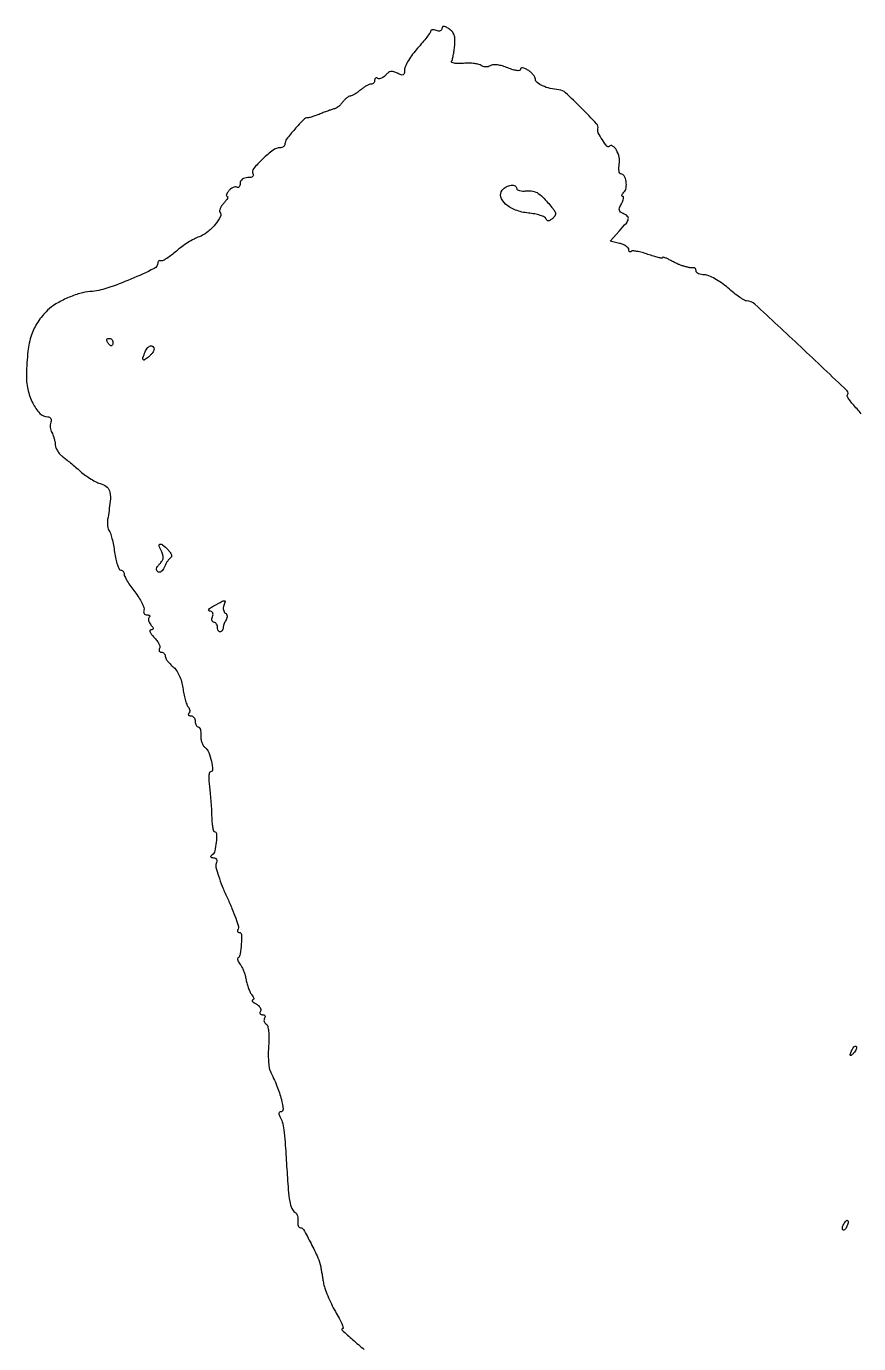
# Model space of a CAD drawing. Extents: x 1 to 578, y 1 to 707.
# Drawn here: x 0.8 to 223.5, y 355 to 707.5 of the extents above; entities that cross this region are included whole.
import ezdxf

# ---------------------------------------------------------------- set-up
doc = ezdxf.new("R2010")
doc.units = 0

msp = doc.modelspace()

# ---------------------------------------------------------------- linework, layer by layer
msp.add_lwpolyline([(224.165482, 603.81658, 0.013285), (223.026825, 605.131773, -0.010216), (221.911408, 606.404262, -0.016772), (221.026849, 607.530594, -0.010743), (220.368351, 608.471328, -0.357857), (220.393492, 608.726825, 0.421706), (220.377508, 609.979843, 0.001391), (207.975375, 621.699321, 0.001992), (195.708669, 633.134743, 0.188785), (193.498701, 634, -0.139853), (192.903147, 634.169903, -0.01286), (191.606141, 635.02249, -0.015812), (190.09137, 636.147636, -0.011744), (188.489071, 637.480816, 0.025038), (186.796659, 638.814482, 0.026531), (185.010852, 639.944778, 0.027398), (183.379433, 640.745868, 0.098604), (182.25, 640.980816, -0.042486), (181.388623, 641.061544, -0.061817), (180.660937, 641.288115, -0.080855), (180.167458, 641.616159, -0.20864), (180, 642, 0.075146), (179.943594, 642.373191, 0.101574), (179.779687, 642.671464, 0.119953), (179.535622, 642.848335, 0.137085), (179.25, 642.881579, -0.037629), (178.908429, 642.85372, -0.022329), (178.5, 642.869449, -0.02227), (178.091714, 642.921861, -0.035422), (177.75, 643.006579, 0.007941), (177.408509, 643.111449, 0.004767), (177, 643.225623, 0.004773), (176.591372, 643.331468, 0.008293), (176.25, 643.410435, -0.048905), (175.828899, 643.544615, -0.008303), (175.059375, 643.890857, -0.008998), (174.166419, 644.33039, -0.007903), (173.25, 644.820619, 0.015725), (172.386605, 645.265257, 0.029709), (171.660937, 645.559074, 0.036751), (171.136851, 645.693927, 0.467478), (171, 645.579543, -0.464323), (170.8378, 645.442537, -0.013869), (169.851558, 645.638092, -0.018433), (168.589968, 645.974165, -0.010495), (167.090409, 646.468102, 0.016967), (165.549733, 646.953575, 0.024445), (164.155828, 647.268859, 0.02203), (163.025882, 647.416022, 0.22122), (162.590409, 647.257076, -0.115124), (162.366015, 647.11759, -0.254549), (162.173433, 647.150963, -0.170256), (162.041453, 647.359883, -0.056596), (162, 647.724925, 0.188699), (161.82357, 648.175769, 0.05848), (161.260191, 648.658001, 0.049164), (160.445539, 649.095534, 0.037196), (159.481502, 649.415287), (156.963004, 650.047389), (159.481502, 652.763476, 0.013503), (161.326032, 654.863723, 0.12194), (161.854855, 655.955739, 0.279754), (161.5867, 656.72045, 0.080565), (160.456876, 657.378175, -0.071514), (159.748725, 657.773534, -0.187755), (159.450922, 658.261856, -0.136029), (159.514674, 658.938387, -0.031771), (159.99206, 659.985163, 0.027013), (160.353605, 660.758378, 0.053724), (160.537654, 661.408142, 0.093363), (160.530072, 661.841253, 0.355737), (160.335184, 662, -0.264261), (160.159271, 662.099954, -0.215466), (160.134482, 662.318521, -0.086459), (160.317784, 662.667202, -0.032239), (160.684328, 663.084328, 0.162334), (161.276319, 664.268636, 0.076919), (161.255843, 665.995238, 0.085291), (160.735918, 667.486048, 0.272742), (159.863811, 668, -0.283502), (159.552865, 668.191717, -0.076014), (159.365494, 668.768603, -0.053624), (159.318825, 669.613721, -0.031862), (159.435351, 670.61652, 0.098418), (159.404082, 672.475469, 0.077512), (158.678675, 674.358354, 0.115803), (157.645442, 675.460735, 0.357281), (156.700068, 675.366735, -0.451495), (156.11762, 675.403357, -0.02359), (154.904654, 677.129129, -0.025273), (153.828696, 679.03061, -0.183095), (153.723366, 680.057454, 0.25889), (153.382478, 681.411111, 0.008054), (149.257353, 685.669859, 0.010118), (145.05107, 689.70788, 0.1655), (143.289709, 690.487554, -0.03632), (140.950772, 690.868152, -0.047565), (138.902558, 691.567369, -0.056339), (137.442315, 692.43593, -0.234578), (137, 693.326841, 0.125956), (136.860428, 693.872102, 0.046338), (136.4125, 694.535637, 0.042273), (135.765255, 695.201929, 0.039309), (135, 695.767927, 0.029112), (134.174408, 696.218993, 0.082374), (133.544853, 696.398291, 0.180378), (133.162359, 696.303131, 0.247379), (133, 695.995054, -0.342396), (132.756641, 695.68134, -0.091479), (132.082846, 695.634905, -0.050128), (131.021416, 695.865376, -0.020451), (129.635111, 696.3791, 0.029711), (128.196698, 696.88206, 0.039163), (126.835103, 697.156206, 0.044789), (125.684471, 697.191751, 0.12437), (124.91865, 696.949723, -0.075741), (124.322852, 696.69615, -0.067297), (123.653436, 696.617609, -0.070154), (123.0149, 696.719133, -0.099065), (122.509492, 696.992122, 0.115716), (121.865568, 697.313014, 0.027416), (120.676434, 697.52583, 0.026769), (119.247488, 697.624223, 0.023605), (117.754414, 697.576461, -0.020421), (116.371495, 697.523411, -0.042381), (115.296418, 697.617402, -0.074699), (114.663108, 697.828005, -0.438861), (114.578993, 698.127814, 0.075914), (114.8009, 698.649708, 0.012838), (115.043101, 699.708783, 0.013774), (115.263188, 700.978705, 0.011864), (115.42581, 702.323617, 0.033135), (115.475427, 703.957377, 0.07374), (115.249385, 705.178095, 0.092122), (114.724639, 706.107395, 0.07886), (113.875277, 706.845818, 0.022139), (112.985088, 707.34841, 0.110453), (112.432767, 707.489259, 0.263804), (112.12413, 707.326146, 0.143156), (112, 706.901485, -0.15667), (111.878832, 706.524279, -0.152081), (111.559375, 706.282773, -0.112952), (111.073868, 706.223975, -0.065588), (110.5, 706.361626, 0.040929), (109.923402, 706.530302, 0.074235), (109.433809, 706.557054, 0.11821), (109.106407, 706.445297, 0.248496), (108.976797, 706.218615, -0.148257), (108.82771, 705.778546, -0.007902), (107.939101, 704.577095, -0.011834), (106.810478, 703.17079, -0.008301), (105.476797, 701.639582, 0.022604), (104.145956, 700.020384, 0.02541), (103.021309, 698.347761, 0.025858), (102.21998, 696.843384, 0.109872), (102, 695.854398, -0.039236), (101.92355, 694.88166, -0.246303), (101.635593, 694.494789, -0.209071), (101.114224, 694.476145, -0.028742), (100.105005, 694.943803, 0.048116), (99.139124, 695.346761, 0.111414), (98.36022, 695.406987, 0.121182), (97.67254, 695.127577, 0.06282), (96.991698, 694.489997, -0.051518), (96.459933, 693.969046, -0.065131), (95.870799, 693.614216, -0.078959), (95.316643, 693.470098, -0.164052), (94.886693, 693.570027, 0.096707), (94.548493, 693.69762, 0.174428), (94.260466, 693.645971, 0.171182), (94.067758, 693.421269, 0.09272), (94, 693.059017, -0.092225), (93.924792, 692.654742, -0.096081), (93.709608, 692.311086, -0.099374), (93.388611, 692.081102, -0.106297), (93.011431, 692, 0.098317), (92.514568, 691.901347, 0.027415), (91.795834, 691.556971, 0.026542), (91.008376, 691.06906, 0.025085), (90.261431, 690.491816, -0.020974), (89.513658, 689.904054, -0.021358), (88.72367, 689.384777, -0.021719), (88.000748, 688.994184, -0.077732), (87.5, 688.84105, 0.099312), (87.035188, 688.676838, 0.034748), (86.450242, 688.270577, 0.032876), (85.851873, 687.721752, 0.032877), (85.330611, 687.099234, -0.028586), (84.821881, 686.480992, -0.031401), (84.260739, 685.945161, -0.03308), (83.728298, 685.554162, -0.117215), (83.330611, 685.416206, 0.049915), (82.850057, 685.318648, 0.007568), (81.917057, 685.014453, 0.008416), (80.823594, 684.618849, 0.007194), (79.6849, 684.166206, -0.00885), (78.550656, 683.719677, -0.010705), (77.470665, 683.342573, -0.00943), (76.553123, 683.063091, -0.069314), (76.100198, 683, 0.202961), (75.016752, 682.54131, 0.0131), (72.647654, 679.965566, 0.014312), (70.434937, 677.278069, 0.166562), (70, 676.008658, -0.129951), (69.89831, 675.624002, -0.100679), (69.612282, 675.296293, -0.08867), (69.184413, 675.075901, -0.074832), (68.680108, 675, 0.163333), (66.833579, 674.380269, 0.029283), (64.031165, 671.990152, 0.025781), (61.553079, 669.354174, 0.324898), (61.456942, 668.069669, -0.166955), (61.552413, 667.648114, -0.205186), (61.356147, 667.299608, -0.118319), (60.841976, 667.07147, -0.045546), (60.059017, 667, 0.068037), (59.241393, 666.888225, 0.094364), (58.580179, 666.560709, 0.109633), (58.152903, 666.057865, 0.122085), (58, 665.440983, -0.057307), (57.935851, 664.88313, -0.123371), (57.739534, 664.500904, -0.190638), (57.449263, 664.351971, -0.164171), (57.113307, 664.429973, 0.165938), (56.682148, 664.528516, 0.078442), (56.124078, 664.379611, 0.064546), (55.529284, 664.018024, 0.050777), (54.990862, 663.48899, 0.029449), (54.570311, 662.916825, 0.069201), (54.346483, 662.437391, 0.155591), (54.349566, 662.132291, 0.323634), (54.532543, 662, -0.419566), (54.685512, 661.844215, -0.107822), (54.594811, 661.462099, -0.049909), (54.235248, 660.87247, -0.02206), (53.652806, 660.168848, 0.031533), (53.060452, 659.425024, 0.047629), (52.653417, 658.70461, 0.059729), (52.468387, 658.105999, 0.246271), (52.577721, 657.755612, -0.333653), (52.747898, 656.559458, -0.04941), (51.278372, 654.418338, -0.048329), (49.152552, 652.340535, -0.0857), (47.015699, 651.155317, 0.039278), (45.695641, 650.575379, 0.017685), (44.059681, 649.621615, 0.017382), (42.394075, 648.487111, 0.02267), (40.958063, 647.330495, -0.016709), (39.666447, 646.264555, -0.023199), (38.43688, 645.404895, -0.020894), (37.38876, 644.802011, -0.191825), (36.876379, 644.75, 0.084214), (36.541723, 644.786912, 0.120459), (36.257436, 644.699612, 0.136349), (36.068796, 644.501957, 0.12338), (36, 644.227404, -0.287411), (35.016234, 642.657348, -0.012273), (28.798185, 639.829807, -0.020212), (22.389977, 637.404437, -0.064609), (17.912328, 636.532334, 0.05824), (15.152509, 636.031072, 0.029875), (11.851674, 634.804623, 0.029877), (8.723898, 633.195237, 0.05883), (6.505349, 631.5, 0.053867), (3.881819, 628.341685, 0.066637), (2.21136, 624.905183, 0.052581), (1.260343, 620.535883, 0.020529), (0.838873, 614.36541, 0.061482), (1.219727, 610.396371, 0.061638), (2.554276, 606.642679, 0.071752), (4.462116, 603.901148, 0.207808), (6.536709, 603, -0.104623), (7.048506, 602.891723, -0.158223), (7.384814, 602.590259, -0.143406), (7.499677, 602.123446, -0.080876), (7.380002, 601.547887, 0.06627), (7.22501, 600.897833, 0.046824), (7.218896, 600.146242, 0.047078), (7.352102, 599.412271, 0.070104), (7.614047, 598.815468, -0.044962), (7.927777, 598.188109, -0.022518), (8.214366, 597.348181, -0.022157), (8.434668, 596.44593, -0.030419), (8.546537, 595.618325, 0.073659), (8.732873, 594.787361, 0.043808), (9.179711, 593.874498, 0.042811), (9.798328, 593.023072, 0.05644), (10.503719, 592.373622, -0.01136), (11.402999, 591.684161, -0.004038), (12.657647, 590.659393, -0.004005), (14.017293, 589.511915, -0.00471), (15.286163, 588.402611, 0.026135), (16.614196, 587.338391, 0.020671), (18.151945, 586.326573, 0.021116), (19.660938, 585.505325, 0.047783), (20.876321, 585.046897, -0.118611), (22.426636, 584.197311, -0.165744), (23.185139, 582.824786, -0.073356), (23.257608, 580.402674, -0.010632), (22.577695, 575.5, 0.039261), (22.509927, 574.660869, 0.035689), (22.570068, 573.79375, 0.03757), (22.738561, 573.02476, 0.087665), (23.002281, 572.5, -0.086927), (23.331028, 571.848226, -0.01238), (23.73067, 570.398438, -0.013773), (24.117319, 568.641964, -0.011352), (24.435128, 566.75, 0.018183), (24.766533, 564.929649, 0.028357), (25.196368, 563.395313, 0.027414), (25.657427, 562.256389, 0.290623), (26.061273, 562, -0.117082), (26.419332, 561.91499, -0.100552), (26.724249, 561.675084, -0.092878), (26.928949, 561.316325, -0.083513), (27, 560.893904, 0.120503), (27.153665, 560.265563, 0.015364), (27.838572, 559.042327, 0.017267), (28.761569, 557.620168, 0.013586), (29.854713, 556.143904, -0.02237), (30.915727, 554.657124, -0.029108), (31.742178, 553.203209, -0.029445), (32.270017, 551.954095, -0.171142), (32.27138, 551.25, 0.094565), (32.200037, 550.773095, 0.134806), (32.329197, 550.367188, 0.141482), (32.641043, 550.097172, 0.108556), (33.083333, 550, -0.052622), (33.517878, 549.954139, -0.158261), (33.772861, 549.806715, -0.258618), (33.822435, 549.591616, -0.12712), (33.675343, 549.342009, 0.171918), (33.507446, 548.989854, 0.082297), (33.537806, 548.483088, 0.066538), (33.753708, 547.904134, 0.050768), (34.131121, 547.342009, -0.023048), (34.625263, 546.687439, -0.152929), (34.743602, 546.300836, -0.318136), (34.583144, 546.077254, -0.083263), (34.122445, 546, 0.349173), (33.887715, 545.813317, 0.16367), (33.927933, 545.401786, 0.064919), (34.330996, 544.746634, 0.026057), (35.036475, 543.963525, -0.036039), (35.77234, 543.11318, -0.048417), (36.299809, 542.24223, -0.057736), (36.564451, 541.47572, -0.195088), (36.477458, 540.963525, 0.086666), (36.330197, 540.595554, 0.165529), (36.367978, 540.283036, 0.179234), (36.58366, 540.074854, 0.103619), (36.940983, 540, -0.101996), (37.3451, 539.916697, -0.098593), (37.688914, 539.679898, -0.097221), (37.919266, 539.326214, -0.096157), (38, 538.910293, 0.126827), (38.136999, 538.378876, 0.034694), (38.61082, 537.646074, 0.032732), (39.283532, 536.861476, 0.028989), (40.079388, 536.136799, -0.074177), (40.949256, 535.188057, -0.040725), (41.723812, 533.811641, -0.037906), (42.327193, 532.185909, -0.037133), (42.683288, 530.476506, 0.016671), (42.949265, 528.874069, 0.018467), (43.314404, 527.347321, 0.018143), (43.718988, 526.075387, 0.084742), (44.095223, 525.407991, -0.063143), (44.385367, 524.941368, -0.075093), (44.528682, 524.443474, -0.087838), (44.508422, 523.992186, -0.142275), (44.324657, 523.657991, 0.113033), (44.167715, 523.407824, 0.253554), (44.20266, 523.193285, 0.172529), (44.43152, 523.046271, 0.057388), (44.833333, 523, -0.127718), (45.278257, 522.884466, -0.100747), (45.657292, 522.559375, -0.089419), (45.912123, 522.073075, -0.076226), (46, 521.5, 0.053565), (46.061655, 520.926138, 0.073334), (46.244659, 520.440625, 0.093099), (46.51506, 520.114683, 0.174902), (46.832881, 520, -0.25112), (47.139438, 519.835672, -0.075181), (47.371164, 519.339062, -0.055448), (47.500271, 518.611931, -0.035104), (47.495758, 517.75, 0.054276), (47.526647, 516.815173, 0.047928), (47.755881, 515.867188, 0.050668), (48.136492, 515.04659, 0.094637), (48.620013, 514.5, -0.132548), (49.612898, 513.192296, -0.041554), (50.352616, 510.82433, -0.042921), (50.651215, 508.608175, -0.428385), (50.071635, 508, 0.349359), (49.792273, 507.777668, 0.037188), (49.657554, 506.898438, 0.033166), (49.643762, 505.687732, 0.019671), (49.779677, 504.25, -0.00931), (49.980765, 502.508667, -0.004995), (50.167379, 500.353185, -0.004971), (50.313945, 498.150056, -0.007759), (50.391821, 496.250204, 0.013536), (50.477466, 494.62097, 0.022122), (50.648261, 493.248725, 0.017932), (50.866432, 492.193737, 0.345511), (51.112898, 492.000204, -0.403846), (51.678708, 491.453784, -0.032449), (51.611148, 489.178187, -0.033538), (51.227346, 486.823974, -0.181626), (50.52159, 485.765313, 0.052408), (50.174601, 485.455916, 0.297979), (50.137392, 485.223398, 0.248566), (50.341988, 485.063618, 0.041142), (50.856989, 485.015313, -0.112009), (51.361722, 484.894803, -0.167973), (51.677551, 484.575862, -0.137614), (51.765653, 484.075079, -0.06686), (51.614486, 483.437749, 0.15516), (51.556422, 482.447068, 0.015401), (52.222773, 480.130833, 0.018243), (53.225675, 477.361076, 0.013497), (54.527092, 474.373963, -0.010379), (55.830892, 471.431622, -0.015443), (56.837544, 468.80099, -0.010453), (57.548753, 466.608583, -0.214804), (57.460578, 465.936214, 0.080492), (57.312263, 465.578391, 0.158787), (57.337393, 465.275013, 0.183803), (57.52926, 465.073603, 0.111992), (57.853746, 465, -0.408127), (58.37382, 464.490644, -0.021077), (58.318767, 461.90931, -0.025016), (58.020275, 459.290579, -0.15335), (57.414691, 458.092009, 0.230248), (57.334024, 457.848234, 0.059223), (57.440106, 457.435115, 0.047976), (57.689211, 456.93925, 0.032839), (58.059178, 456.428695, -0.059744), (58.494913, 455.753917, -0.022326), (58.944414, 454.717971, -0.021744), (59.338439, 453.533971, -0.024604), (59.60976, 452.367747, 0.025059), (59.88264, 451.199633, 0.021905), (60.28138, 450.009963, 0.022494), (60.737729, 448.96624, 0.058958), (61.181703, 448.281061, -0.040241), (61.528788, 447.786867, -0.097158), (61.676298, 447.367379, -0.197349), (61.607802, 447.093723, -0.22914), (61.372445, 446.969591, 0.333423), (61.228435, 446.853492, 0.242366), (61.276521, 446.645244, 0.064413), (61.646506, 446.307648, 0.020952), (62.271032, 445.908131, -0.051962), (62.905833, 445.444276, -0.073147), (63.351434, 444.904255, -0.094539), (63.547606, 444.375621, -0.182072), (63.462015, 443.93854, 0.096373), (63.326685, 443.580549, 0.17417), (63.380778, 443.275696, 0.171456), (63.617714, 443.071756, 0.093039), (64, 443, -0.092039), (64.382769, 442.928939, -0.170591), (64.620609, 442.726548, -0.174978), (64.676067, 442.424129, -0.09743), (64.542705, 442.069098, 0.109912), (64.40224, 441.665121, 0.099888), (64.439083, 441.224568, 0.095054), (64.648115, 440.81518, 0.089134), (64.997856, 440.501325, -0.201819), (65.383613, 439.959761, -0.027486), (65.617973, 438.558269, -0.027634), (65.717766, 436.76131, -0.018819), (65.641186, 434.715271, 0.015301), (65.548511, 432.631511, 0.01726), (65.589927, 430.628329, 0.016712), (65.740087, 428.938145, 0.084267), (66.010346, 428.033044, -0.018711), (67.87248, 423.873138, -0.032958), (69.047878, 420.297286, -0.041183), (69.49154, 417.702841, -0.439945), (68.847363, 417, 0.164931), (68.544976, 416.897465, 0.190542), (68.389294, 416.637977, 0.122943), (68.421542, 416.239921, 0.057081), (68.643643, 415.767581, -0.072922), (69.275916, 414.304804, -0.031633), (69.696242, 412.222262, -0.016329), (70.042112, 408.884618, -0.002774), (70.45806, 402.5, 0.00389), (70.886073, 396.148814, 0.025787), (71.287309, 392.997233, 0.055463), (71.826169, 391.184905, 0.150564), (72.678733, 390.170032, -0.111573), (73.056211, 389.784896, -0.061525), (73.332535, 389.182759, -0.05669), (73.472809, 388.469091, -0.058524), (73.446843, 387.75, 0.05267), (73.414826, 387.080226, 0.08067), (73.540519, 386.514062, 0.109963), (73.797409, 386.13736, 0.190569), (74.144714, 386, -0.272177), (74.96322, 385.518794, -0.007484), (76.995508, 381.734832, -0.014754), (78.80829, 377.966671, -0.05732), (79.583163, 375.5, -0.004726), (79.68762, 374.927297, -0.000872), (79.868262, 373.869973, -0.000936), (80.075071, 372.632538, -0.000853), (80.283848, 371.355228, 0.041993), (80.663898, 369.830303, 0.016052), (81.435768, 367.781447, 0.015764), (82.420655, 365.598999, 0.018665), (83.4912, 363.605228, -0.01111), (84.474629, 361.838276, -0.020439), (85.182665, 360.352786, -0.018649), (85.617343, 359.220734, -0.514309), (85.459513, 359, 0.679606), (85.294747, 358.583839, 0.008934), (88.129661, 356.015531, 0.008142), (91.191244, 353.426601, 0.168021)], format="xyb")
for points in [[(132, 664.088056, 0.268124), (132.18989, 663.759404, 0.072503), (132.770774, 663.528605, 0.053038), (133.618521, 663.419957, 0.032718), (134.623911, 663.464145, -0.077482), (136.32643, 663.386933, -0.099336), (137.76918, 662.780349, -0.05991), (139.351939, 661.404167, -0.013094), (141.707779, 658.65908, -0.043332), (142.249699, 657.860874, -0.143017), (142.390576, 657.2474, -0.153646), (142.175432, 656.681479, -0.052516), (141.555025, 656.045666, -0.034588), (140.902608, 655.576369, -0.133117), (140.428184, 655.434924, -0.215784), (140.081233, 655.581604, -0.106403), (139.83251, 656.00247, 0.205602), (139.434141, 656.450039, 0.031524), (138.299694, 656.896476, 0.030872), (136.814307, 657.276016, 0.022324), (135.122729, 657.520952, -0.064655), (131.70099, 658.315949, -0.090726), (129.014506, 659.920371, -0.139534), (127.764333, 661.852941, -0.252584), (128.124766, 663.650334, -0.095124), (129.208157, 664.541574, -0.096861), (130.537734, 664.961028, -0.14529), (131.57501, 664.776469, -0.28381)], [(24, 623, -0.042167), (23.967655, 622.617151, -0.061769), (23.870461, 622.29375, -0.081139), (23.727648, 622.07446, -0.210953), (23.559017, 622, -0.151918), (23.34829, 622.065539, -0.038439), (23.066025, 622.29375, -0.035638), (22.768994, 622.617226, -0.029505), (22.5, 623, -0.082592), (22.343488, 623.3821, -0.161196), (22.3746, 623.70625, -0.182303), (22.586039, 623.921712, -0.108972), (22.940983, 624, -0.093332), (23.345238, 623.923877, -0.09642), (23.688914, 623.70625, -0.099167), (23.918938, 623.381556, -0.105053)], [(35, 621.122445, -0.117955), (34.899069, 620.700558, -0.036411), (34.559375, 620.136985, -0.034151), (34.074049, 619.54111, -0.031583), (33.5, 619, -0.022736), (32.45477, 618.20992, -0.425932), (32.090894, 618.285016, -0.224183), (32.028392, 618.799553, -0.011554), (32.606989, 620.418213, -0.088079), (33.211475, 621.421835, -0.142649), (34.044452, 621.955268, -0.263589), (34.702282, 621.801764, -0.209511)], [(38.733608, 567.409249, -0.042498), (39.320438, 566.713181, -0.088372), (39.621344, 566.072727, -0.134799), (39.618681, 565.544911, -0.178874), (39.339238, 565.159249, 0.069467), (38.914, 564.779867, 0.028443), (38.446685, 564.160974, 0.027468), (38.013048, 563.429207, 0.031539), (37.684121, 562.686618, -0.059717), (37.352682, 562.039288, -0.091457), (36.912859, 561.590139, -0.121823), (36.438575, 561.40562, -0.172211), (35.999392, 561.500376, -0.16156), (35.690376, 561.869592, -0.151843), (35.653412, 562.360624, -0.097959), (35.922368, 562.960404, -0.042165), (36.490347, 563.633204, 0.053638), (37.153584, 564.456355, 0.109031), (37.440077, 565.231928, 0.107017), (37.376096, 566.065787, 0.050442), (36.962834, 567.069446, -0.033935), (36.32053, 568.494123, -0.46375), (36.565851, 568.929884, -0.227537), (37.294171, 568.7378, -0.020022)], [(53.650663, 552.532025, 0.06786), (53.508172, 551.92591, 0.072801), (53.538534, 551.318688, 0.08122), (53.730973, 550.803354, 0.125083), (54.059986, 550.462927, -0.122145), (54.373062, 550.142718, -0.102181), (54.526305, 549.691493, -0.092544), (54.494997, 549.177372, -0.080436), (54.281625, 548.680902, 0.021949), (53.993047, 548.179854, 0.021374), (53.746733, 547.651057, 0.021852), (53.570934, 547.168666, 0.070821), (53.515313, 546.833333, -0.106274), (53.297698, 545.92329, -0.20417), (52.744436, 545.436551, -0.332822), (52.225216, 545.610845, -0.152248), (52, 546.333333, 0.056177), (51.928146, 546.970852, 0.075641), (51.715469, 547.510417, 0.094891), (51.400915, 547.872206, 0.168032), (51.031385, 548, -0.184534), (50.710807, 548.122486, -0.147206), (50.516384, 548.440625, -0.100118), (50.488865, 548.925634, -0.055937), (50.638374, 549.5, 0.074301), (50.771029, 550.098618, 0.137354), (50.671225, 550.582878, 0.160501), (50.351718, 550.896597, 0.112245), (49.856989, 551.014742, -0.269119), (49.609177, 551.16216, -0.307248), (49.63299, 551.432646, -0.073804), (50.123682, 551.880201, -0.021386), (51, 552.416694, -0.003057), (53.24398, 553.643961, -0.113199), (53.802215, 553.797808, -0.505829), (53.986021, 553.56943, -0.026879)], [(222.124088, 432.733333, -0.011214), (221.463552, 432.106486, -0.400052), (221.270328, 432.111181, -0.286372), (221.21821, 432.336218, -0.008399), (221.564293, 433.293128, -0.036269), (221.866277, 433.940734, -0.070189), (222.210949, 434.395085, -0.120343), (222.538684, 434.59249, -0.278911), (222.806872, 434.526461, -0.20742), (222.927901, 434.220211, -0.082976), (222.837219, 433.768815, -0.063152), (222.558688, 433.246577, -0.043285)], [(220.345077, 386.456872, -0.035865), (220.083816, 385.899181, -0.069269), (219.786868, 385.507038, -0.118528), (219.50546, 385.335123, -0.281567), (219.276326, 385.390341, -0.156651), (219.142323, 385.651151, -0.070517), (219.133355, 386.040231, -0.059701), (219.242038, 386.490157, -0.049364), (219.458881, 386.933469, -0.030391), (220.120758, 387.871774, -0.36195), (220.525317, 387.954259, -0.344086), (220.696703, 387.564815, -0.029555)]]:
    msp.add_lwpolyline(points, format="xyb", close=True)

doc.saveas('drawing.dxf')
